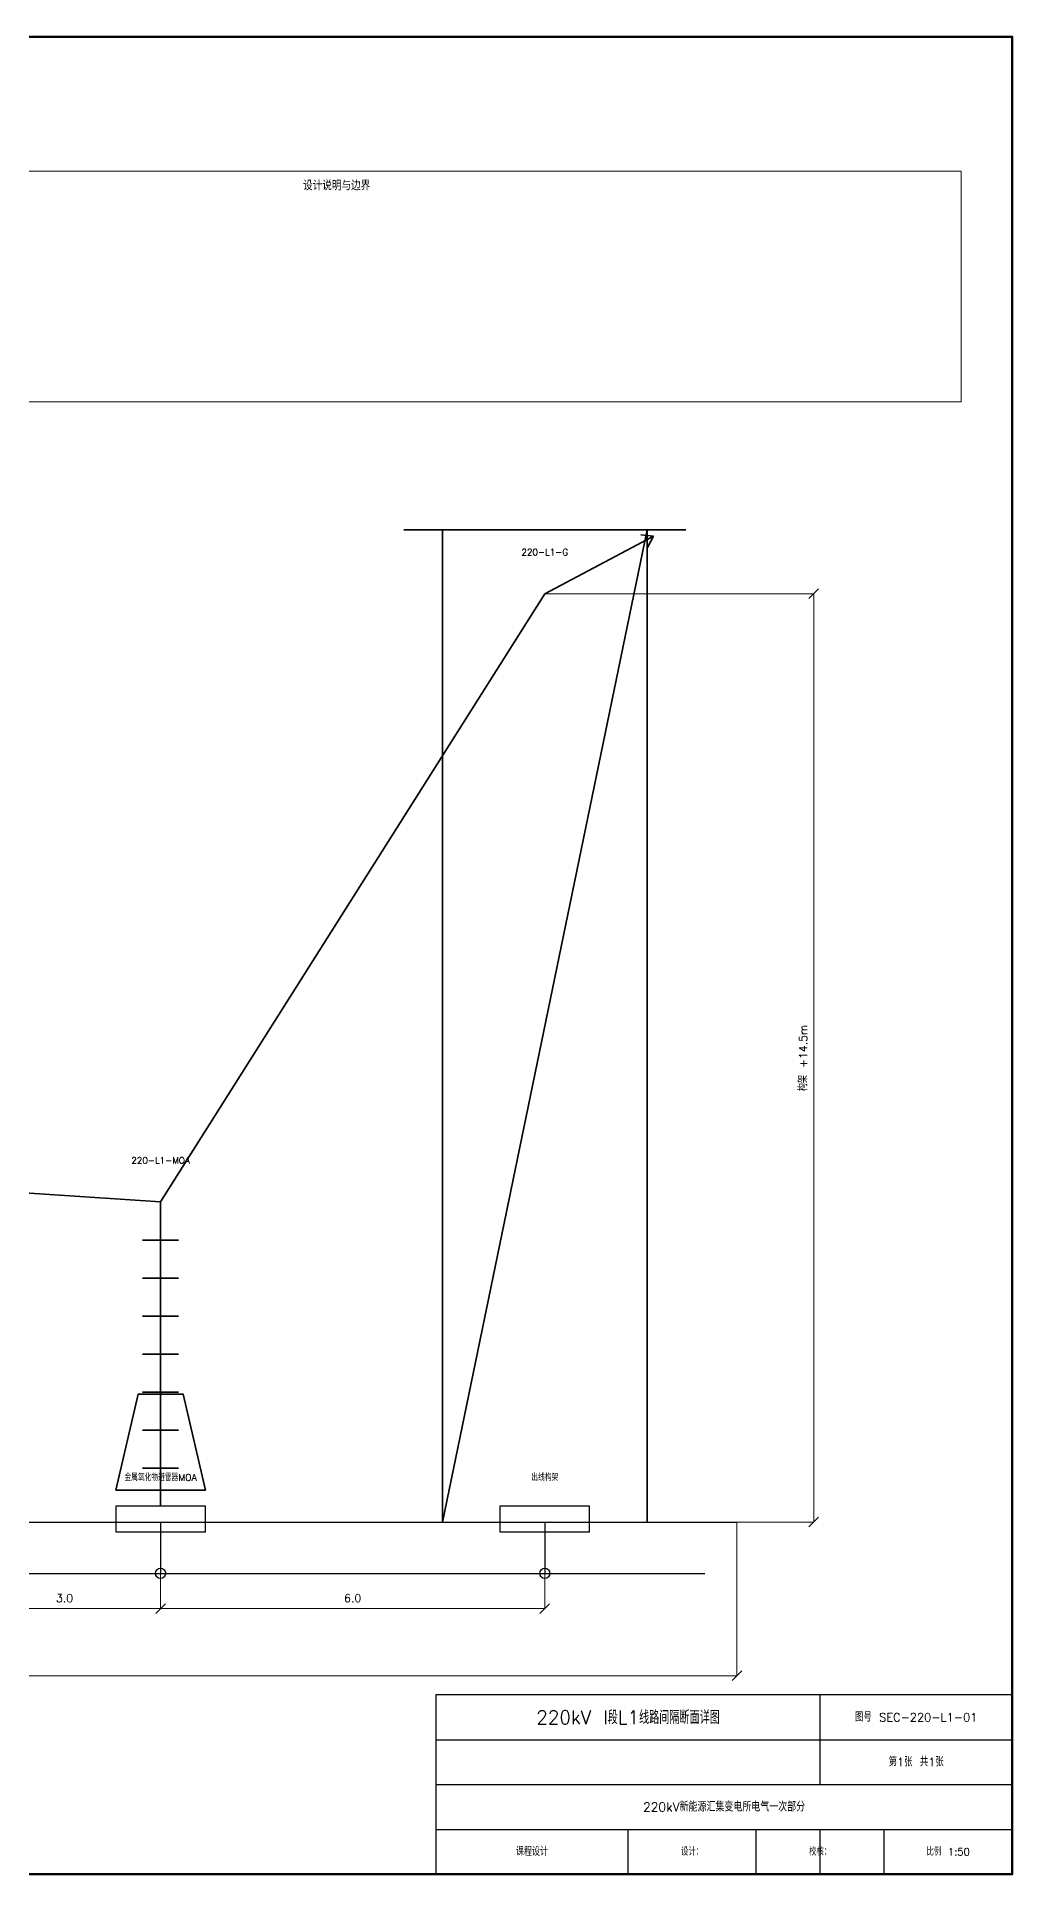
# Model space of a CAD drawing. Header units: millimetres. Extents: x 10 to 831, y 10 to 584.
# Drawn here: x 526 to 831, y 10 to 584 of the extents above; entities that cross this region are included whole.
import ezdxf

# ---------------------------------------------------------------- set-up
doc = ezdxf.new("R2010")
doc.units = ezdxf.units.MM
for name, color, linetype, lineweight in [('C-CONDUCTOR', 7, 'CONTINUOUS', 35), ('C-DIM', 2, 'CONTINUOUS', 18), ('C-EQUIPMENT', 7, 'CONTINUOUS', 35), ('C-FOUNDATION', 8, 'CONTINUOUS', 25), ('C-FRAME', 7, 'CONTINUOUS', 50), ('C-NOTE', 7, 'CONTINUOUS', 18), ('C-STRUCTURE', 6, 'CONTINUOUS', 35), ('C-TEXT', 7, 'CONTINUOUS', 18), ('C-TITLE', 7, 'CONTINUOUS', 25)]:
    doc.layers.add(name, color=color, linetype=linetype, lineweight=lineweight)
doc.styles.add('HZTXT', font='txt.shx', dxfattribs={"bigfont": 'gbcbig.shx'})

msp = doc.modelspace()

# ---------------------------------------------------------------- linework, layer by layer
at = {"layer": 'C-CONDUCTOR'}
for p, q in [((685, 410), (719, 428)), ((719, 428), (715.022, 428.418)), ((719, 428), (717.109, 424.475))]:
    msp.add_line(p, q, dxfattribs=at)
msp.add_lwpolyline([(105, 300), (185, 240), (265, 230), (345, 220), (425, 240), (505, 224), (565, 220), (685, 410)], dxfattribs=at)
at = {"layer": 'C-DIM'}
for p, q in [((685, 410), (769, 410)), ((767.5, 408.5), (770.5, 411.5)), ((769, 120), (769, 410)), ((767.5, 118.5), (770.5, 121.5)), ((565, 120), (565, 93)), ((565, 120), (565, 93)), ((685, 120), (685, 93)), ((685, 120), (769, 120)), ((745, 120), (745, 72)), ((505, 93), (565, 93)), ((563.5, 91.5), (566.5, 94.5)), ((563.5, 91.5), (566.5, 94.5)), ((565, 93), (685, 93)), ((683.5, 91.5), (686.5, 94.5)), ((65, 72), (745, 72)), ((743.5, 70.5), (746.5, 73.5))]:
    msp.add_line(p, q, dxfattribs=at)
at = {"layer": 'C-EQUIPMENT'}
for p, q in [((565, 125), (565, 220)), ((559.4, 208.125), (570.6, 208.125)), ((559.4, 196.25), (570.6, 196.25)), ((559.4, 184.375), (570.6, 184.375)), ((559.4, 172.5), (570.6, 172.5)), ((559.4, 160.625), (570.6, 160.625)), ((559.4, 148.75), (570.6, 148.75)), ((559.4, 136.875), (570.6, 136.875))]:
    msp.add_line(p, q, dxfattribs=at)
msp.add_lwpolyline([(551, 130), (579, 130), (572, 160), (558, 160)], close=True, dxfattribs=at)
at = {"layer": 'C-FOUNDATION'}
for p, q in [((65, 120), (745, 120)), ((565, 120), (565, 104)), ((685, 120), (685, 104)), ((75, 104), (735, 104))]:
    msp.add_line(p, q, dxfattribs=at)
for points in [[(551, 117), (579, 117), (579, 125), (551, 125)], [(671, 117), (699, 117), (699, 125), (671, 125)]]:
    msp.add_lwpolyline(points, close=True, dxfattribs=at)
for centre in [(565, 104), (685, 104)]:
    msp.add_circle(centre, 1.6, dxfattribs=at)
at = {"layer": 'C-FRAME'}
for points in [[(10, 10), (831, 10), (831, 584), (10, 584)], [(25, 10), (831, 10), (831, 584), (25, 584)]]:
    msp.add_lwpolyline(points, close=True, dxfattribs=at)
at = {"layer": 'C-NOTE'}
msp.add_lwpolyline([(425, 470), (815, 470), (815, 542), (425, 542)], close=True, dxfattribs=at)
at = {"layer": 'C-STRUCTURE'}
for p, q in [((641, 430), (729, 430)), ((653, 120), (653, 430)), ((653, 120), (717, 430)), ((717, 120), (717, 430))]:
    msp.add_line(p, q, dxfattribs=at)
at = {"layer": 'C-TITLE'}
for p, q in [((771, 38), (771, 66)), ((651, 52), (831, 52)), ((651, 38), (831, 38)), ((651, 24), (831, 24)), ((711, 10), (711, 24)), ((751, 10), (751, 24)), ((771, 10), (771, 24)), ((791, 10), (791, 24))]:
    msp.add_line(p, q, dxfattribs=at)
msp.add_lwpolyline([(651, 10), (831, 10), (831, 66), (651, 66)], close=True, dxfattribs=at)

# ---------------------------------------------------------------- texts
at = {"layer": 'C-DIM', "insert": (767, 265), "char_height": 2.5, "width": 290, "attachment_point": 8, "rotation": 90, "style": 'HZTXT'}
msp.add_mtext('构架 +14.5m', dxfattribs=at)
at = {"layer": 'C-DIM', "char_height": 2.5, "attachment_point": 8, "style": 'HZTXT'}
for s, insert, width in [('3.0', (535, 95), 60), ('6.0', (625, 95), 120)]:
    msp.add_mtext(s, dxfattribs=dict(at, insert=insert, width=width))
at = {"layer": 'C-NOTE', "insert": (620, 536), "char_height": 3, "width": 382, "attachment_point": 8, "style": 'HZTXT'}
msp.add_mtext('设计说明与边界', dxfattribs=at)
at = {"layer": 'C-TEXT', "attachment_point": 2, "style": 'HZTXT'}
for s, insert, char_height, width in [('220-L1-G', (685, 424), 2, 100), ('220-L1-MOA', (565, 234), 2, 100), ('金属氧化物避雷器MOA', (565, 135), 2.1, 76), ('出线构架', (685, 135), 2.1, 76)]:
    msp.add_mtext(s, dxfattribs=dict(at, insert=insert, char_height=char_height, width=width))
at = {"layer": 'C-TITLE', "attachment_point": 5, "style": 'HZTXT'}
for s, insert, char_height, width in [('220kV I段L1线路间隔断面详图', (711, 59), 4.2, 116), ('图号 SEC-220-L1-01', (801, 59), 2.6, 56), ('第1张 共1张', (801, 45), 2.6, 56), ('220kV新能源汇集变电所电气一次部分', (741, 31), 2.8, 174), ('课程设计', (681, 17), 2.5, 56), ('设计：', (731, 17), 2.3, 36), ('校核：', (771, 17), 2.3, 36), ('比例 1:50', (811, 17), 2.3, 36)]:
    msp.add_mtext(s, dxfattribs=dict(at, insert=insert, char_height=char_height, width=width))

doc.saveas('drawing.dxf')
